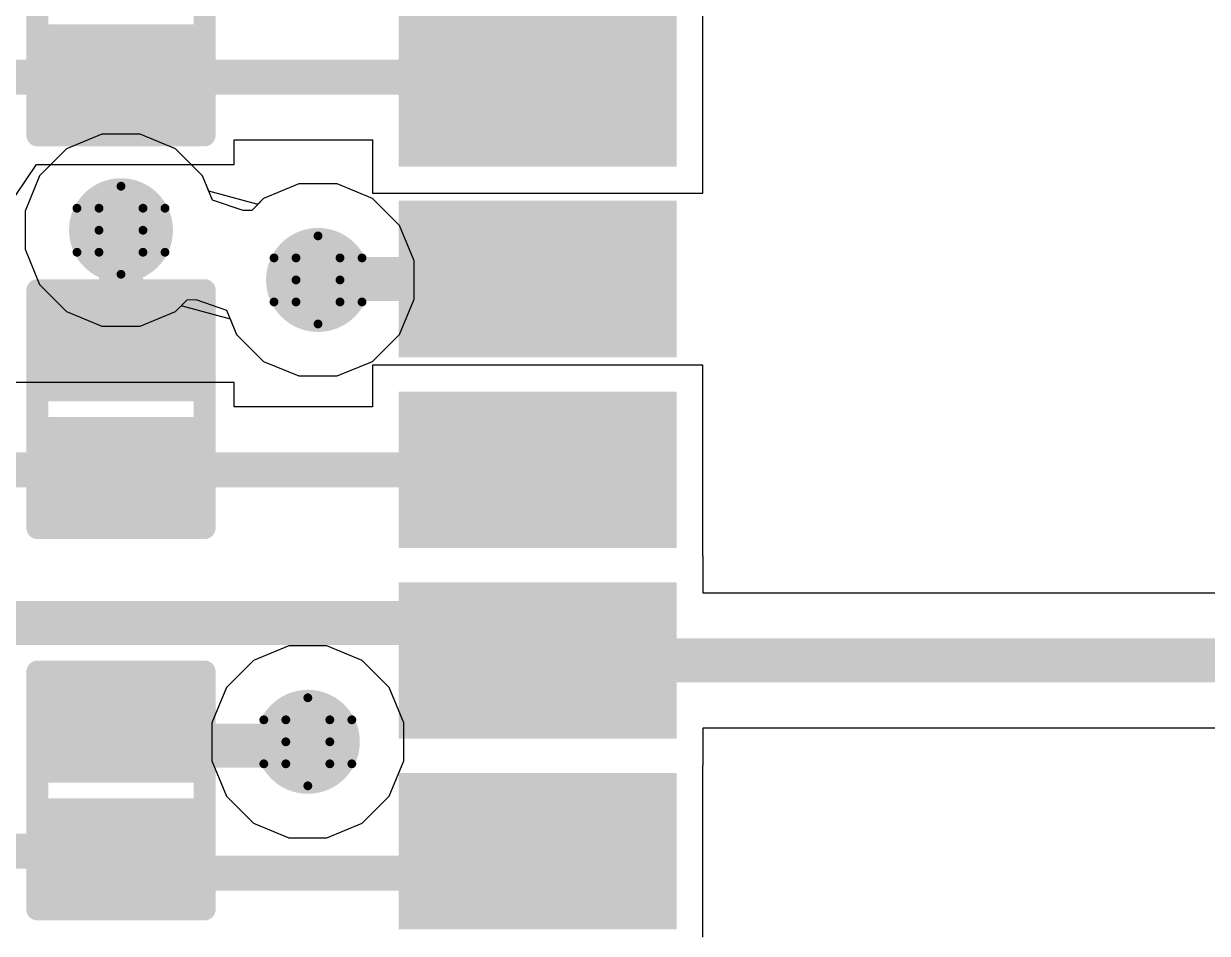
# Model space of a CAD drawing. Header units: inches. Extents: x 24 to 500, y 68 to 269.
# Drawn here: x 364.42 to 371.25, y 134.07 to 139.32 of the extents above; entities that cross this region are included whole.
import ezdxf

# ---------------------------------------------------------------- set-up
doc = ezdxf.new("R2010")
doc.units = ezdxf.units.IN
for name, color, linetype in [('Bottom Layer', 5, 'Continuous'), ('Drill Drawing', 1, 'Continuous'), ('Layer 1', 16, 'Continuous'), ('Layer 2', 76, 'Continuous'), ('Top Layer', 1, 'Continuous'), ('Top Overlay', 2, 'Continuous'), ('Top Paste', 8, 'Continuous'), ('Top Solder', 216, 'Continuous'), ('Via Holes', 16, 'Continuous')]:
    doc.layers.add(name, color=color, linetype=linetype)

# ---------------------------------------------------------------- blocks, each defined once
blk = doc.blocks.new('SOD_882_B__D___________28')
at = {"layer": 'Top Layer'}
for points in [[(-0.09998201999999995, -0.39998777), (-0.59998102, -0.39998777), (-0.59998102, 0.40001317), (-0.09998202000000002, 0.40001317)], [(0.5999987999999999, -0.39998777), (0.09999980000000003, -0.39998777), (0.09999979999999996, 0.40001317), (0.5999987999999999, 0.40001317)]]:
    blk.add_hatch(color=1, dxfattribs=at).paths.add_polyline_path(points)
at = {"layer": 'Top Paste'}
for points in [[(-0.09998201999999995, -0.39998777), (-0.59998102, -0.39998777), (-0.59998102, 0.40001317), (-0.09998202000000002, 0.40001317)], [(0.5999987999999999, -0.39998777), (0.09999980000000003, -0.39998777), (0.09999979999999996, 0.40001317), (0.5999987999999999, 0.40001317)]]:
    blk.add_hatch(color=8, dxfattribs=at).paths.add_polyline_path(points)
at = {"layer": 'Top Solder'}
for points in [[(-0.04498085999999992, -0.4549889299999999), (-0.6549821799999999, -0.4549889300000001), (-0.6549821800000001, 0.4550143299999999), (-0.04498086000000007, 0.45501433)], [(0.65499996, -0.4549889299999999), (0.04499864000000007, -0.4549889300000001), (0.04499863999999992, 0.4550143299999999), (0.6549999599999999, 0.45501433)]]:
    blk.add_hatch(color=216, dxfattribs=at).paths.add_polyline_path(points)
at = {"layer": 'Top Overlay'}
for points in [[(-0.6858177799999999, -0.4825872999999999, 0.127, 0.127, 0), (-0.6858177799999999, 0.4826127, 0.127, 0.127, 0)], [(0.68578476, 0.4826127, 0.127, 0.127, 0), (-0.6858177799999999, 0.4826127, 0.127, 0.127, 0)], [(0.68578476, -0.4825898399999999, 0.127, 0.127, 0), (0.68578476, 0.4826127, 0.127, 0.127, 0)], [(0.68578476, -0.4825898399999999, 0.127, 0.127, 0), (-0.6858177799999999, -0.4825872999999999, 0.127, 0.127, 0)]]:
    blk.add_lwpolyline(points, format="xyseb", dxfattribs=at)
for points in [[(-0.71756778, 0.4826127, 0.0635, 0.0635, 1), (-0.65406778, 0.4826127, 0.0635, 0.0635, 1)], [(-0.71756778, 0.4826127, 0.0635, 0.0635, 1), (-0.65406778, 0.4826127, 0.0635, 0.0635, 1)], [(0.6540347599999999, 0.4826127, 0.0635, 0.0635, 1), (0.7175347599999999, 0.4826127, 0.0635, 0.0635, 1)], [(0.6540347599999999, 0.4826127, 0.0635, 0.0635, 1), (0.7175347599999999, 0.4826127, 0.0635, 0.0635, 1)], [(-0.71756778, -0.4825872999999999, 0.0635, 0.0635, 1), (-0.65406778, -0.4825872999999999, 0.0635, 0.0635, 1)], [(-0.71756778, -0.4825872999999999, 0.0635, 0.0635, 1), (-0.65406778, -0.4825872999999999, 0.0635, 0.0635, 1)], [(0.6540347599999999, -0.4825898399999999, 0.0635, 0.0635, 1), (0.7175347599999999, -0.4825898399999999, 0.0635, 0.0635, 1)], [(0.6540347599999999, -0.4825898399999999, 0.0635, 0.0635, 1), (0.7175347599999999, -0.4825898399999999, 0.0635, 0.0635, 1)]]:
    blk.add_lwpolyline(points, format="xyseb", close=True, dxfattribs=at)
blk = doc.blocks.new('SOD_882_B__D___________29')
at = {"layer": 'Top Layer'}
for points in [[(-0.1000252, -0.40001317), (-0.6000242, -0.40001317), (-0.6000242, 0.39998777), (-0.1000252, 0.39998777)], [(0.6000013399999999, -0.40000809), (0.10000234, -0.40000809), (0.10000234, 0.39999285), (0.6000013399999999, 0.39999285)]]:
    blk.add_hatch(color=1, dxfattribs=at).paths.add_polyline_path(points)
at = {"layer": 'Top Paste'}
for points in [[(-0.1000252, -0.40001317), (-0.6000242, -0.40001317), (-0.6000242, 0.39998777), (-0.1000252, 0.39998777)], [(0.6000013399999999, -0.40000809), (0.10000234, -0.40000809), (0.10000234, 0.39999285), (0.6000013399999999, 0.39999285)]]:
    blk.add_hatch(color=8, dxfattribs=at).paths.add_polyline_path(points)
at = {"layer": 'Top Solder'}
for points in [[(-0.04502403999999992, -0.4550143299999999), (-0.6550253599999999, -0.45501433), (-0.65502536, 0.4549889299999999), (-0.04502404000000007, 0.4549889300000001)], [(0.6550025, -0.4550092499999999), (0.04500118000000007, -0.45500925), (0.04500117999999993, 0.4549940099999999), (0.6550024999999999, 0.4549940100000001)]]:
    blk.add_hatch(color=216, dxfattribs=at).paths.add_polyline_path(points)
at = {"layer": 'Top Overlay'}
for points in [[(-0.68581016, -0.48261016, 0.127, 0.127, 0), (-0.68580762, 0.48259238, 0.127, 0.127, 0)], [(0.6857898399999999, 0.4825898399999999, 0.127, 0.127, 0), (-0.68580762, 0.48259238, 0.127, 0.127, 0)], [(0.6857898399999999, -0.48261016, 0.127, 0.127, 0), (0.6857898399999999, 0.4825898399999999, 0.127, 0.127, 0)], [(0.6857898399999999, -0.48261016, 0.127, 0.127, 0), (-0.68581016, -0.48261016, 0.127, 0.127, 0)]]:
    blk.add_lwpolyline(points, format="xyseb", dxfattribs=at)
for points in [[(-0.7175576199999999, 0.48259238, 0.0635, 0.0635, 1), (-0.65405762, 0.48259238, 0.0635, 0.0635, 1)], [(-0.7175576199999999, 0.48259238, 0.0635, 0.0635, 1), (-0.65405762, 0.48259238, 0.0635, 0.0635, 1)], [(0.65403984, 0.4825898399999999, 0.0635, 0.0635, 1), (0.7175398399999999, 0.4825898399999999, 0.0635, 0.0635, 1)], [(0.65403984, 0.4825898399999999, 0.0635, 0.0635, 1), (0.7175398399999999, 0.4825898399999999, 0.0635, 0.0635, 1)], [(-0.7175601599999999, -0.48261016, 0.0635, 0.0635, 1), (-0.65406016, -0.48261016, 0.0635, 0.0635, 1)], [(-0.7175601599999999, -0.48261016, 0.0635, 0.0635, 1), (-0.65406016, -0.48261016, 0.0635, 0.0635, 1)], [(0.65403984, -0.48261016, 0.0635, 0.0635, 1), (0.7175398399999999, -0.48261016, 0.0635, 0.0635, 1)], [(0.65403984, -0.48261016, 0.0635, 0.0635, 1), (0.7175398399999999, -0.48261016, 0.0635, 0.0635, 1)]]:
    blk.add_lwpolyline(points, format="xyseb", close=True, dxfattribs=at)
blk = doc.blocks.new('SOD_882_B__D___________30')
at = {"layer": 'Top Layer'}
for points in [[(-0.09998963999999995, -0.39998777), (-0.59998864, -0.39998777), (-0.59998864, 0.40001317), (-0.09998964000000002, 0.40001317)], [(0.59998356, -0.39999031), (0.09998456000000003, -0.39999031), (0.09998455999999996, 0.40001063), (0.59998356, 0.40001063)]]:
    blk.add_hatch(color=1, dxfattribs=at).paths.add_polyline_path(points)
at = {"layer": 'Top Paste'}
for points in [[(-0.09998963999999995, -0.39998777), (-0.59998864, -0.39998777), (-0.59998864, 0.40001317), (-0.09998964000000002, 0.40001317)], [(0.59998356, -0.39999031), (0.09998456000000003, -0.39999031), (0.09998455999999996, 0.40001063), (0.59998356, 0.40001063)]]:
    blk.add_hatch(color=8, dxfattribs=at).paths.add_polyline_path(points)
at = {"layer": 'Top Solder'}
for points in [[(-0.04498847999999992, -0.4549889299999999), (-0.6549897999999998, -0.4549889300000001), (-0.6549898000000001, 0.4550143299999999), (-0.04498848000000007, 0.45501433)], [(0.65498472, -0.4549914699999999), (0.04498340000000007, -0.4549914700000001), (0.04498339999999992, 0.4550117899999999), (0.65498472, 0.45501179)]]:
    blk.add_hatch(color=216, dxfattribs=at).paths.add_polyline_path(points)
at = {"layer": 'Top Overlay'}
for points in [[(-0.68577714, -0.4825898399999999, 0.127, 0.127, 0), (-0.68577714, 0.4826127, 0.127, 0.127, 0)], [(0.68582286, 0.48261016, 0.127, 0.127, 0), (-0.68577714, 0.4826127, 0.127, 0.127, 0)], [(0.6858254, -0.4825898399999999, 0.127, 0.127, 0), (0.68582286, 0.48261016, 0.127, 0.127, 0)], [(0.6858254, -0.4825898399999999, 0.127, 0.127, 0), (-0.68577714, -0.4825898399999999, 0.127, 0.127, 0)]]:
    blk.add_lwpolyline(points, format="xyseb", dxfattribs=at)
for points in [[(-0.71752714, 0.4826127, 0.0635, 0.0635, 1), (-0.65402714, 0.4826127, 0.0635, 0.0635, 1)], [(-0.71752714, 0.4826127, 0.0635, 0.0635, 1), (-0.65402714, 0.4826127, 0.0635, 0.0635, 1)], [(0.65407286, 0.48261016, 0.0635, 0.0635, 1), (0.71757286, 0.48261016, 0.0635, 0.0635, 1)], [(0.65407286, 0.48261016, 0.0635, 0.0635, 1), (0.71757286, 0.48261016, 0.0635, 0.0635, 1)], [(-0.71752714, -0.4825898399999999, 0.0635, 0.0635, 1), (-0.65402714, -0.4825898399999999, 0.0635, 0.0635, 1)], [(-0.71752714, -0.4825898399999999, 0.0635, 0.0635, 1), (-0.65402714, -0.4825898399999999, 0.0635, 0.0635, 1)], [(0.6540754, -0.4825898399999999, 0.0635, 0.0635, 1), (0.7175753999999999, -0.4825898399999999, 0.0635, 0.0635, 1)], [(0.6540754, -0.4825898399999999, 0.0635, 0.0635, 1), (0.7175753999999999, -0.4825898399999999, 0.0635, 0.0635, 1)]]:
    blk.add_lwpolyline(points, format="xyseb", close=True, dxfattribs=at)
blk = doc.blocks.new('DM3BT_DSF_PEJS_178')
at = {"layer": 'Top Layer'}
for points in [[(-1.00001705, 6.749985229999999), (-1.00001705, 8.14998497), (-0.3000159099999999, 8.14998497), (-0.3000159100000001, 6.749985229999999)], [(0.1000061499999999, 6.749980149999999), (0.1000061500000001, 8.14997989), (0.8000072899999999, 8.14997989), (0.8000072899999999, 6.749980149999999)], [(1.19997855, 6.74998269), (1.19997855, 8.14998243), (1.89997969, 8.14998243), (1.89997969, 6.74998269)], [(2.30000175, 6.74998269), (2.30000175, 8.14998243), (3.00000289, 8.14998243), (3.00000289, 6.74998269)], [(3.40002495, 6.749985229999999), (3.40002495, 8.14998497), (4.100026089999999, 8.14998497), (4.100026089999999, 6.749985229999999)]]:
    blk.add_hatch(color=1, dxfattribs=at).paths.add_polyline_path(points)
at = {"layer": 'Top Paste'}
for points in [[(-1.00001705, 6.749985229999999), (-1.00001705, 8.14998497), (-0.3000159099999999, 8.14998497), (-0.3000159100000001, 6.749985229999999)], [(0.1000061499999999, 6.749980149999999), (0.1000061500000001, 8.14997989), (0.8000072899999999, 8.14997989), (0.8000072899999999, 6.749980149999999)], [(1.19997855, 6.74998269), (1.19997855, 8.14998243), (1.89997969, 8.14998243), (1.89997969, 6.74998269)], [(2.30000175, 6.74998269), (2.30000175, 8.14998243), (3.00000289, 8.14998243), (3.00000289, 6.74998269)], [(3.40002495, 6.749985229999999), (3.40002495, 8.14998497), (4.100026089999999, 8.14998497), (4.100026089999999, 6.749985229999999)]]:
    blk.add_hatch(color=8, dxfattribs=at).paths.add_polyline_path(points)
at = {"layer": 'Top Solder'}
for points in [[(-1.10161705, 6.64838523), (-1.10161705, 8.25158497), (-0.1984159099999999, 8.25158497), (-0.1984159100000001, 6.64838523)], [(-0.001593850000000074, 6.648380149999999), (-0.001593849999999926, 8.251579889999999), (0.9016072900000001, 8.251579889999999), (0.9016072900000001, 6.648380149999999)], [(1.09837855, 6.648382689999999), (1.09837855, 8.25158243), (2.00157969, 8.25158243), (2.00157969, 6.648382689999999)], [(2.19840175, 6.648382689999999), (2.19840175, 8.25158243), (3.10160289, 8.25158243), (3.10160289, 6.648382689999999)], [(3.29842495, 6.64838523), (3.29842495, 8.25158497), (4.20162609, 8.25158497), (4.20162609, 6.64838523)]]:
    blk.add_hatch(color=216, dxfattribs=at).paths.add_polyline_path(points)

msp = doc.modelspace()

# ---------------------------------------------------------------- hatches: boundary and pattern name
at = {"layer": 'Bottom Layer'}
h = msp.add_hatch(color=5, dxfattribs=at)
edge = h.paths.add_edge_path()
edge.add_arc((364.98119282, 138.12618806), 0.2999994, 0, 360)
h = msp.add_hatch(color=5, dxfattribs=at)
edge = h.paths.add_edge_path()
edge.add_arc((366.11848544, 137.83941952), 0.2999994, 0, 360)
h = msp.add_hatch(color=5, dxfattribs=at)
edge = h.paths.add_edge_path()
edge.add_arc((366.05963872, 135.1751932), 0.2999994, 0, 360)
at = {"layer": 'Layer 1'}
h = msp.add_hatch(color=16, dxfattribs=at)
edge = h.paths.add_edge_path()
edge.add_arc((364.98119282, 138.12618806), 0.2999994, 0, 360)
h = msp.add_hatch(color=16, dxfattribs=at)
edge = h.paths.add_edge_path()
edge.add_arc((366.11848544, 137.83941952), 0.2999994, 0, 360)
h = msp.add_hatch(color=16, dxfattribs=at)
edge = h.paths.add_edge_path()
edge.add_arc((366.05963872, 135.1751932), 0.2999994, 0, 360)
at = {"layer": 'Layer 2'}
h = msp.add_hatch(color=76, dxfattribs=at)
edge = h.paths.add_edge_path()
edge.add_arc((364.98119282, 138.12618806), 0.2999994, 0, 360)
h = msp.add_hatch(color=76, dxfattribs=at)
edge = h.paths.add_edge_path()
edge.add_arc((366.11848544, 137.83941952), 0.2999994, 0, 360)
h = msp.add_hatch(color=76, dxfattribs=at)
edge = h.paths.add_edge_path()
edge.add_arc((366.05963872, 135.1751932), 0.2999994, 0, 360)
at = {"layer": 'Top Layer'}
h = msp.add_hatch(color=1, dxfattribs=at)
edge = h.paths.add_edge_path()
edge.add_arc((364.98119282, 138.12618806), 0.2999994, 0, 360)
h = msp.add_hatch(color=1, dxfattribs=at)
edge = h.paths.add_edge_path()
edge.add_arc((366.11848544, 137.83941952), 0.2999994, 0, 360)
h = msp.add_hatch(color=1, dxfattribs=at)
edge = h.paths.add_edge_path()
edge.add_arc((366.05963872, 135.1751932), 0.2999994, 0, 360)
at = {"layer": 'Via Holes'}
h = msp.add_hatch(color=7, dxfattribs=at)
edge = h.paths.add_edge_path()
edge.add_arc((364.98119282, 138.12618806), 0.1499997, 0, 360)
h = msp.add_hatch(color=7, dxfattribs=at)
edge = h.paths.add_edge_path()
edge.add_arc((366.11848544, 137.83941952), 0.1499997, 0, 360)
h = msp.add_hatch(color=7, dxfattribs=at)
edge = h.paths.add_edge_path()
edge.add_arc((366.05963872, 135.1751932), 0.1499997, 0, 360)

# ---------------------------------------------------------------- linework, layer by layer
at = {"layer": 'Bottom Layer'}
for p, q in [((364.87099492, 138.68018746), (364.66737836, 138.59584676)), ((365.09139072, 138.68018746), (364.87099492, 138.68018746)), ((365.29500728, 138.59584676), (365.09139072, 138.68018746)), ((364.66737836, 138.59584676), (364.51153412, 138.44000252)), ((365.45085152, 138.44000252), (365.29500728, 138.59584676)), ((364.51153412, 138.44000252), (364.42719342, 138.23638596)), ((365.5087432, 138.30023648), (365.45085152, 138.44000252)), ((366.00828754, 138.39341892), (365.80467098, 138.30907822)), ((366.22868334, 138.39341892), (366.00828754, 138.39341892)), ((366.4322999, 138.30907822), (366.22868334, 138.39341892)), ((365.68604282, 138.23968034), (365.5087432, 138.30023648)), ((365.80467098, 138.30907822), (365.73637292, 138.24078016)), ((366.58814414, 138.15323398), (366.4322999, 138.30907822)), ((364.42719342, 138.23638596), (364.42719342, 138.01599016)), ((365.73637292, 138.24078016), (365.68604282, 138.23968034)), ((366.67248484, 137.94961742), (366.58814414, 138.15323398)), ((364.42719342, 138.01599016), (364.51153412, 137.8123736)), ((366.67248484, 137.72922162), (366.67248484, 137.94961742)), ((364.51153412, 137.8123736), (364.66737836, 137.65652936)), ((366.58814414, 137.52560506), (366.67248484, 137.72922162)), ((365.29500728, 137.65652936), (365.36330534, 137.72482742)), ((365.36330534, 137.72482742), (365.41363544, 137.72592724)), ((365.41363544, 137.72592724), (365.59093506, 137.6653711)), ((365.59093506, 137.6653711), (365.64882674, 137.52560506)), ((364.66737836, 137.65652936), (364.87099492, 137.57218866)), ((365.09139072, 137.57218866), (365.29500728, 137.65652936)), ((364.87099492, 137.57218866), (365.09139072, 137.57218866)), ((365.64882674, 137.52560506), (365.80467098, 137.36976082)), ((366.4322999, 137.36976082), (366.58814414, 137.52560506)), ((365.80467098, 137.36976082), (366.00828754, 137.28542012)), ((366.22868334, 137.28542012), (366.4322999, 137.36976082)), ((366.00828754, 137.28542012), (366.22868334, 137.28542012)), ((365.94944082, 135.7291926), (365.7458242599999, 135.6448519)), ((366.16983662, 135.7291926), (365.94944082, 135.7291926)), ((366.37345318, 135.6448519), (366.16983662, 135.7291926)), ((365.7458242599999, 135.6448519), (365.58998002, 135.48900766)), ((366.52929742, 135.48900766), (366.37345318, 135.6448519)), ((365.58998002, 135.48900766), (365.50563932, 135.2853911)), ((366.61363812, 135.2853911), (366.52929742, 135.48900766)), ((365.50563932, 135.2853911), (365.50563932, 135.0649953)), ((366.61363812, 135.0649953), (366.61363812, 135.2853911)), ((365.50563932, 135.0649953), (365.58998002, 134.86137874)), ((366.52929742, 134.86137874), (366.61363812, 135.0649953)), ((365.58998002, 134.86137874), (365.7458242599999, 134.7055345)), ((366.37345318, 134.7055345), (366.52929742, 134.86137874)), ((365.7458242599999, 134.7055345), (365.94944082, 134.6211938)), ((366.16983662, 134.6211938), (366.37345318, 134.7055345)), ((365.94944082, 134.6211938), (366.16983662, 134.6211938))]:
    msp.add_line(p, q, dxfattribs=at)
at = {"layer": 'Drill Drawing'}
for points in [[(364.85419282, 138.25318806, 0.0508, 0.0508, 0), (364.98119282, 138.38018806, 0.0508, 0.0508, 0)], [(364.98119282, 138.38018806, 0.0508, 0.0508, 0), (365.10819282, 138.25318806, 0.0508, 0.0508, 0)], [(364.72719282, 138.25318806, 0.0508, 0.0508, 0), (364.85419282, 138.12618806, 0.0508, 0.0508, 0)], [(364.72719282, 138.25318806, 0.0508, 0.0508, 0), (364.85419282, 138.25318806, 0.0508, 0.0508, 0)], [(365.10819282, 138.25318806, 0.0508, 0.0508, 0), (365.23519282, 138.25318806, 0.0508, 0.0508, 0)], [(365.10819282, 138.12618806, 0.0508, 0.0508, 0), (365.23519282, 138.25318806, 0.0508, 0.0508, 0)], [(364.72719282, 137.99918806, 0.0508, 0.0508, 0), (364.85419282, 138.12618806, 0.0508, 0.0508, 0)], [(365.10819282, 138.12618806, 0.0508, 0.0508, 0), (365.23519282, 137.99918806, 0.0508, 0.0508, 0)], [(365.99148544, 137.96641952, 0.0508, 0.0508, 0), (366.11848544, 138.09341952, 0.0508, 0.0508, 0)], [(366.11848544, 138.09341952, 0.0508, 0.0508, 0), (366.24548544, 137.96641952, 0.0508, 0.0508, 0)], [(364.72719282, 137.99918806, 0.0508, 0.0508, 0), (364.85419282, 137.99918806, 0.0508, 0.0508, 0)], [(364.85419282, 137.99918806, 0.0508, 0.0508, 0), (364.98119282, 137.87218806, 0.0508, 0.0508, 0)], [(364.98119282, 137.87218806, 0.0508, 0.0508, 0), (365.10819282, 137.99918806, 0.0508, 0.0508, 0)], [(365.10819282, 137.99918806, 0.0508, 0.0508, 0), (365.23519282, 137.99918806, 0.0508, 0.0508, 0)], [(365.86448544, 137.96641952, 0.0508, 0.0508, 0), (365.99148544, 137.83941952, 0.0508, 0.0508, 0)], [(365.86448544, 137.96641952, 0.0508, 0.0508, 0), (365.99148544, 137.96641952, 0.0508, 0.0508, 0)], [(366.24548544, 137.96641952, 0.0508, 0.0508, 0), (366.37248544, 137.96641952, 0.0508, 0.0508, 0)], [(366.24548544, 137.83941952, 0.0508, 0.0508, 0), (366.37248544, 137.96641952, 0.0508, 0.0508, 0)], [(365.86448544, 137.71241952, 0.0508, 0.0508, 0), (365.99148544, 137.83941952, 0.0508, 0.0508, 0)], [(366.24548544, 137.83941952, 0.0508, 0.0508, 0), (366.37248544, 137.71241952, 0.0508, 0.0508, 0)], [(365.86448544, 137.71241952, 0.0508, 0.0508, 0), (365.99148544, 137.71241952, 0.0508, 0.0508, 0)], [(365.99148544, 137.71241952, 0.0508, 0.0508, 0), (366.11848544, 137.58541952, 0.0508, 0.0508, 0)], [(366.11848544, 137.58541952, 0.0508, 0.0508, 0), (366.24548544, 137.71241952, 0.0508, 0.0508, 0)], [(366.24548544, 137.71241952, 0.0508, 0.0508, 0), (366.37248544, 137.71241952, 0.0508, 0.0508, 0)], [(365.93263872, 135.3021932, 0.0508, 0.0508, 0), (366.05963872, 135.4291932, 0.0508, 0.0508, 0)], [(366.05963872, 135.4291932, 0.0508, 0.0508, 0), (366.18663872, 135.3021932, 0.0508, 0.0508, 0)], [(365.80563872, 135.3021932, 0.0508, 0.0508, 0), (365.93263872, 135.1751932, 0.0508, 0.0508, 0)], [(365.80563872, 135.3021932, 0.0508, 0.0508, 0), (365.93263872, 135.3021932, 0.0508, 0.0508, 0)], [(366.18663872, 135.3021932, 0.0508, 0.0508, 0), (366.31363872, 135.3021932, 0.0508, 0.0508, 0)], [(366.18663872, 135.1751932, 0.0508, 0.0508, 0), (366.31363872, 135.3021932, 0.0508, 0.0508, 0)], [(365.80563872, 135.0481932, 0.0508, 0.0508, 0), (365.93263872, 135.1751932, 0.0508, 0.0508, 0)], [(366.18663872, 135.1751932, 0.0508, 0.0508, 0), (366.31363872, 135.0481932, 0.0508, 0.0508, 0)], [(365.80563872, 135.0481932, 0.0508, 0.0508, 0), (365.93263872, 135.0481932, 0.0508, 0.0508, 0)], [(365.93263872, 135.0481932, 0.0508, 0.0508, 0), (366.05963872, 134.9211932, 0.0508, 0.0508, 0)], [(366.05963872, 134.9211932, 0.0508, 0.0508, 0), (366.18663872, 135.0481932, 0.0508, 0.0508, 0)], [(366.18663872, 135.0481932, 0.0508, 0.0508, 0), (366.31363872, 135.0481932, 0.0508, 0.0508, 0)]]:
    msp.add_lwpolyline(points, format="xyseb", dxfattribs=at)
for points in [[(364.96849282, 138.38018806, 0.0254, 0.0254, 1), (364.99389282, 138.38018806, 0.0254, 0.0254, 1)], [(364.96849282, 138.38018806, 0.0254, 0.0254, 1), (364.99389282, 138.38018806, 0.0254, 0.0254, 1)], [(364.71449282, 138.25318806, 0.0254, 0.0254, 1), (364.73989282, 138.25318806, 0.0254, 0.0254, 1)], [(364.71449282, 138.25318806, 0.0254, 0.0254, 1), (364.73989282, 138.25318806, 0.0254, 0.0254, 1)], [(364.84149282, 138.25318806, 0.0254, 0.0254, 1), (364.86689282, 138.25318806, 0.0254, 0.0254, 1)], [(364.84149282, 138.25318806, 0.0254, 0.0254, 1), (364.86689282, 138.25318806, 0.0254, 0.0254, 1)], [(365.0954928199999, 138.25318806, 0.0254, 0.0254, 1), (365.12089282, 138.25318806, 0.0254, 0.0254, 1)], [(365.0954928199999, 138.25318806, 0.0254, 0.0254, 1), (365.12089282, 138.25318806, 0.0254, 0.0254, 1)], [(365.22249282, 138.25318806, 0.0254, 0.0254, 1), (365.2478928199999, 138.25318806, 0.0254, 0.0254, 1)], [(365.22249282, 138.25318806, 0.0254, 0.0254, 1), (365.2478928199999, 138.25318806, 0.0254, 0.0254, 1)], [(364.84149282, 138.12618806, 0.0254, 0.0254, 1), (364.86689282, 138.12618806, 0.0254, 0.0254, 1)], [(364.84149282, 138.12618806, 0.0254, 0.0254, 1), (364.86689282, 138.12618806, 0.0254, 0.0254, 1)], [(365.0954928199999, 138.12618806, 0.0254, 0.0254, 1), (365.12089282, 138.12618806, 0.0254, 0.0254, 1)], [(365.0954928199999, 138.12618806, 0.0254, 0.0254, 1), (365.12089282, 138.12618806, 0.0254, 0.0254, 1)], [(366.10578544, 138.09341952, 0.0254, 0.0254, 1), (366.13118544, 138.09341952, 0.0254, 0.0254, 1)], [(366.10578544, 138.09341952, 0.0254, 0.0254, 1), (366.13118544, 138.09341952, 0.0254, 0.0254, 1)], [(364.71449282, 137.99918806, 0.0254, 0.0254, 1), (364.73989282, 137.99918806, 0.0254, 0.0254, 1)], [(364.71449282, 137.99918806, 0.0254, 0.0254, 1), (364.73989282, 137.99918806, 0.0254, 0.0254, 1)], [(364.84149282, 137.99918806, 0.0254, 0.0254, 1), (364.86689282, 137.99918806, 0.0254, 0.0254, 1)], [(364.84149282, 137.99918806, 0.0254, 0.0254, 1), (364.86689282, 137.99918806, 0.0254, 0.0254, 1)], [(365.0954928199999, 137.99918806, 0.0254, 0.0254, 1), (365.12089282, 137.99918806, 0.0254, 0.0254, 1)], [(365.0954928199999, 137.99918806, 0.0254, 0.0254, 1), (365.12089282, 137.99918806, 0.0254, 0.0254, 1)], [(365.22249282, 137.99918806, 0.0254, 0.0254, 1), (365.2478928199999, 137.99918806, 0.0254, 0.0254, 1)], [(365.22249282, 137.99918806, 0.0254, 0.0254, 1), (365.2478928199999, 137.99918806, 0.0254, 0.0254, 1)], [(365.85178544, 137.96641952, 0.0254, 0.0254, 1), (365.8771854399999, 137.96641952, 0.0254, 0.0254, 1)], [(365.85178544, 137.96641952, 0.0254, 0.0254, 1), (365.8771854399999, 137.96641952, 0.0254, 0.0254, 1)], [(365.97878544, 137.96641952, 0.0254, 0.0254, 1), (366.00418544, 137.96641952, 0.0254, 0.0254, 1)], [(365.97878544, 137.96641952, 0.0254, 0.0254, 1), (366.00418544, 137.96641952, 0.0254, 0.0254, 1)], [(366.23278544, 137.96641952, 0.0254, 0.0254, 1), (366.25818544, 137.96641952, 0.0254, 0.0254, 1)], [(366.23278544, 137.96641952, 0.0254, 0.0254, 1), (366.25818544, 137.96641952, 0.0254, 0.0254, 1)], [(366.3597854399999, 137.96641952, 0.0254, 0.0254, 1), (366.38518544, 137.96641952, 0.0254, 0.0254, 1)], [(366.3597854399999, 137.96641952, 0.0254, 0.0254, 1), (366.38518544, 137.96641952, 0.0254, 0.0254, 1)], [(364.96849282, 137.87218806, 0.0254, 0.0254, 1), (364.99389282, 137.87218806, 0.0254, 0.0254, 1)], [(364.96849282, 137.87218806, 0.0254, 0.0254, 1), (364.99389282, 137.87218806, 0.0254, 0.0254, 1)], [(365.97878544, 137.83941952, 0.0254, 0.0254, 1), (366.00418544, 137.83941952, 0.0254, 0.0254, 1)], [(365.97878544, 137.83941952, 0.0254, 0.0254, 1), (366.00418544, 137.83941952, 0.0254, 0.0254, 1)], [(366.23278544, 137.83941952, 0.0254, 0.0254, 1), (366.25818544, 137.83941952, 0.0254, 0.0254, 1)], [(366.23278544, 137.83941952, 0.0254, 0.0254, 1), (366.25818544, 137.83941952, 0.0254, 0.0254, 1)], [(365.85178544, 137.71241952, 0.0254, 0.0254, 1), (365.8771854399999, 137.71241952, 0.0254, 0.0254, 1)], [(365.85178544, 137.71241952, 0.0254, 0.0254, 1), (365.8771854399999, 137.71241952, 0.0254, 0.0254, 1)], [(365.97878544, 137.71241952, 0.0254, 0.0254, 1), (366.00418544, 137.71241952, 0.0254, 0.0254, 1)], [(365.97878544, 137.71241952, 0.0254, 0.0254, 1), (366.00418544, 137.71241952, 0.0254, 0.0254, 1)], [(366.23278544, 137.71241952, 0.0254, 0.0254, 1), (366.25818544, 137.71241952, 0.0254, 0.0254, 1)], [(366.23278544, 137.71241952, 0.0254, 0.0254, 1), (366.25818544, 137.71241952, 0.0254, 0.0254, 1)], [(366.3597854399999, 137.71241952, 0.0254, 0.0254, 1), (366.38518544, 137.71241952, 0.0254, 0.0254, 1)], [(366.3597854399999, 137.71241952, 0.0254, 0.0254, 1), (366.38518544, 137.71241952, 0.0254, 0.0254, 1)], [(366.10578544, 137.58541952, 0.0254, 0.0254, 1), (366.13118544, 137.58541952, 0.0254, 0.0254, 1)], [(366.10578544, 137.58541952, 0.0254, 0.0254, 1), (366.13118544, 137.58541952, 0.0254, 0.0254, 1)], [(366.04693872, 135.4291932, 0.0254, 0.0254, 1), (366.07233872, 135.4291932, 0.0254, 0.0254, 1)], [(366.04693872, 135.4291932, 0.0254, 0.0254, 1), (366.07233872, 135.4291932, 0.0254, 0.0254, 1)], [(365.79293872, 135.3021932, 0.0254, 0.0254, 1), (365.81833872, 135.3021932, 0.0254, 0.0254, 1)], [(365.79293872, 135.3021932, 0.0254, 0.0254, 1), (365.81833872, 135.3021932, 0.0254, 0.0254, 1)], [(365.9199387199999, 135.3021932, 0.0254, 0.0254, 1), (365.9453387199999, 135.3021932, 0.0254, 0.0254, 1)], [(365.9199387199999, 135.3021932, 0.0254, 0.0254, 1), (365.9453387199999, 135.3021932, 0.0254, 0.0254, 1)], [(366.17393872, 135.3021932, 0.0254, 0.0254, 1), (366.19933872, 135.3021932, 0.0254, 0.0254, 1)], [(366.17393872, 135.3021932, 0.0254, 0.0254, 1), (366.19933872, 135.3021932, 0.0254, 0.0254, 1)], [(366.30093872, 135.3021932, 0.0254, 0.0254, 1), (366.32633872, 135.3021932, 0.0254, 0.0254, 1)], [(366.30093872, 135.3021932, 0.0254, 0.0254, 1), (366.32633872, 135.3021932, 0.0254, 0.0254, 1)], [(365.9199387199999, 135.1751932, 0.0254, 0.0254, 1), (365.9453387199999, 135.1751932, 0.0254, 0.0254, 1)], [(365.9199387199999, 135.1751932, 0.0254, 0.0254, 1), (365.9453387199999, 135.1751932, 0.0254, 0.0254, 1)], [(366.17393872, 135.1751932, 0.0254, 0.0254, 1), (366.19933872, 135.1751932, 0.0254, 0.0254, 1)], [(366.17393872, 135.1751932, 0.0254, 0.0254, 1), (366.19933872, 135.1751932, 0.0254, 0.0254, 1)], [(365.79293872, 135.0481932, 0.0254, 0.0254, 1), (365.81833872, 135.0481932, 0.0254, 0.0254, 1)], [(365.79293872, 135.0481932, 0.0254, 0.0254, 1), (365.81833872, 135.0481932, 0.0254, 0.0254, 1)], [(365.9199387199999, 135.0481932, 0.0254, 0.0254, 1), (365.9453387199999, 135.0481932, 0.0254, 0.0254, 1)], [(365.9199387199999, 135.0481932, 0.0254, 0.0254, 1), (365.9453387199999, 135.0481932, 0.0254, 0.0254, 1)], [(366.17393872, 135.0481932, 0.0254, 0.0254, 1), (366.19933872, 135.0481932, 0.0254, 0.0254, 1)], [(366.17393872, 135.0481932, 0.0254, 0.0254, 1), (366.19933872, 135.0481932, 0.0254, 0.0254, 1)], [(366.30093872, 135.0481932, 0.0254, 0.0254, 1), (366.32633872, 135.0481932, 0.0254, 0.0254, 1)], [(366.30093872, 135.0481932, 0.0254, 0.0254, 1), (366.32633872, 135.0481932, 0.0254, 0.0254, 1)], [(366.04693872, 134.9211932, 0.0254, 0.0254, 1), (366.07233872, 134.9211932, 0.0254, 0.0254, 1)], [(366.04693872, 134.9211932, 0.0254, 0.0254, 1), (366.07233872, 134.9211932, 0.0254, 0.0254, 1)]]:
    msp.add_lwpolyline(points, format="xyseb", close=True, dxfattribs=at)
at = {"layer": 'Layer 2'}
for p, q in [((364.87099492, 138.68018746), (364.66737836, 138.59584676)), ((365.09139072, 138.68018746), (364.87099492, 138.68018746)), ((365.29500728, 138.59584676), (365.09139072, 138.68018746)), ((364.66737836, 138.59584676), (364.51153412, 138.44000252)), ((365.45085152, 138.44000252), (365.29500728, 138.59584676)), ((364.51153412, 138.44000252), (364.42719342, 138.23638596)), ((365.48761802, 138.35123714), (365.45085152, 138.44000252)), ((365.76503682, 138.2755807), (365.48761802, 138.35123714)), ((366.00828754, 138.39341892), (365.80467098, 138.30907822)), ((366.22868334, 138.39341892), (366.00828754, 138.39341892)), ((366.4322999, 138.30907822), (366.22868334, 138.39341892)), ((365.77243584, 138.27684308), (365.76503682, 138.2755807)), ((365.80467098, 138.30907822), (365.77243584, 138.27684308)), ((366.58814414, 138.15323398), (366.4322999, 138.30907822)), ((364.42719342, 138.23638596), (364.42719342, 138.01599016)), ((366.67248484, 137.94961742), (366.58814414, 138.15323398)), ((364.42719342, 138.01599016), (364.51153412, 137.8123736)), ((366.67248484, 137.72922162), (366.67248484, 137.94961742)), ((364.51153412, 137.8123736), (364.66737836, 137.65652936)), ((366.58814414, 137.52560506), (366.67248484, 137.72922162)), ((365.29500728, 137.65652936), (365.32724242, 137.6887645)), ((365.32724242, 137.6887645), (365.33464144, 137.69002688)), ((365.33464144, 137.69002688), (365.61206024, 137.61437044)), ((364.66737836, 137.65652936), (364.87099492, 137.57218866)), ((365.09139072, 137.57218866), (365.29500728, 137.65652936)), ((365.61206024, 137.61437044), (365.64882674, 137.52560506)), ((364.87099492, 137.57218866), (365.09139072, 137.57218866)), ((365.64882674, 137.52560506), (365.80467098, 137.36976082)), ((366.4322999, 137.36976082), (366.58814414, 137.52560506)), ((365.80467098, 137.36976082), (366.00828754, 137.28542012)), ((366.22868334, 137.28542012), (366.4322999, 137.36976082)), ((366.00828754, 137.28542012), (366.22868334, 137.28542012)), ((365.94944082, 135.7291926), (365.7458242599999, 135.6448519)), ((366.16983662, 135.7291926), (365.94944082, 135.7291926)), ((366.37345318, 135.6448519), (366.16983662, 135.7291926)), ((365.7458242599999, 135.6448519), (365.58998002, 135.48900766)), ((366.52929742, 135.48900766), (366.37345318, 135.6448519)), ((365.58998002, 135.48900766), (365.50563932, 135.2853911)), ((366.61363812, 135.2853911), (366.52929742, 135.48900766)), ((365.50563932, 135.2853911), (365.50563932, 135.0649953)), ((366.61363812, 135.0649953), (366.61363812, 135.2853911)), ((365.50563932, 135.0649953), (365.58998002, 134.86137874)), ((366.52929742, 134.86137874), (366.61363812, 135.0649953)), ((365.58998002, 134.86137874), (365.7458242599999, 134.7055345)), ((366.37345318, 134.7055345), (366.52929742, 134.86137874)), ((365.7458242599999, 134.7055345), (365.94944082, 134.6211938)), ((366.16983662, 134.6211938), (366.37345318, 134.7055345)), ((365.94944082, 134.6211938), (366.16983662, 134.6211938))]:
    msp.add_line(p, q, dxfattribs=at)
at = {"layer": 'Top Layer'}
for p, q in [((368.34040886, 138.3402999), (368.34040886, 139.4402723)), ((365.63519202, 138.5052602), (365.63519202, 138.64669248)), ((365.63519202, 138.64669248), (366.43241166, 138.64669248)), ((366.43241166, 138.64669248), (366.43241166, 138.3402999)), ((364.37405154, 138.32745766), (364.49285496, 138.5052602)), ((364.49285496, 138.5052602), (365.63519202, 138.5052602)), ((366.43241166, 138.3402999), (368.34040886, 138.3402999)), ((368.3404114, 137.3482521), (366.4324142, 137.3482521)), ((366.4324142, 137.3482521), (366.4324142, 137.10682002)), ((368.3404114, 136.2482797), (368.3404114, 137.3482521)), ((365.6351844, 137.2482523), (364.32718854, 137.2482523)), ((365.6351844, 137.10682002), (365.6351844, 137.2482523)), ((366.4324142, 137.10682002), (365.6351844, 137.10682002)), ((368.34041394, 136.2482797), (368.3404114, 136.2482797)), ((368.34041394, 136.03274546), (368.34041394, 136.2482797)), ((376.24273494, 136.03274546), (368.34041394, 136.03274546)), ((368.34041394, 135.0402811), (368.34041394, 135.25581534)), ((368.34041394, 135.25581534), (376.2838804, 135.25581534)), ((368.34040886, 134.0482841), (368.34040886, 135.0402811)), ((368.34040886, 135.0402811), (368.34041394, 135.0402811))]:
    msp.add_line(p, q, dxfattribs=at)
for points in [[(363.24484628, 139.0092597, 0.2032, 0.2032, 0), (364.98119282, 139.0092597, 0.2032, 0.2032, 0)], [(364.98119282, 139.0092597, 0.2032, 0.2032, 0), (367.32144976, 139.0092597, 0.2032, 0.2032, 0)], [(367.32144976, 139.0092597, 0.2032, 0.2032, -0.4142135623730951), (367.38641026, 138.9442992, 0.2032, 0.2032, 0)], [(364.98119282, 137.44427934, 0.254, 0.254, 0), (364.98119282, 138.12618806, 0.254, 0.254, 0)], [(366.11848544, 137.844276, 0.254, 0.254, 0), (367.3864128, 137.844276, 0.254, 0.254, 0)], [(366.11848544, 137.83941952, 0.254, 0.254, 0), (366.11848544, 137.844276, 0.254, 0.254, 0)], [(364.98118012, 137.44427934, 0.254, 0.254, 0), (364.98119282, 137.44427934, 0.254, 0.254, 0)], [(363.85778892, 136.7442528, 0.2032, 0.2032, 0), (364.9811852, 136.7442528, 0.2032, 0.2032, 0)], [(364.9811852, 136.7442528, 0.2032, 0.2032, 0), (367.3864128, 136.7442528, 0.2032, 0.2032, 0)], [(363.91694806, 135.85964192, 0.254, 0.254, 0), (367.17105382, 135.85964192, 0.254, 0.254, 0)], [(367.17105382, 135.85964192, 0.254, 0.254, 0), (367.38641534, 135.6442804, 0.254, 0.254, 0)], [(367.38641534, 135.6442804, 0.254, 0.254, 0), (376.2838804, 135.6442804, 0.254, 0.254, 0)], [(364.98120298, 135.2442304, 0.254, 0.254, 0), (365.07329322, 135.15214016, 0.254, 0.254, 0)], [(365.07329322, 135.15214016, 0.254, 0.254, 0), (366.03658568, 135.15214016, 0.254, 0.254, 0)], [(366.03658568, 135.15214016, 0.254, 0.254, 0), (366.05963872, 135.1751932, 0.254, 0.254, 0)], [(363.85778892, 134.5442572, 0.2032, 0.2032, 0), (364.98120044, 134.5442572, 0.2032, 0.2032, 0)], [(364.98120044, 134.5442572, 0.2032, 0.2032, 0), (365.1083121999999, 134.41714544, 0.2032, 0.2032, 0)], [(367.2592984999999, 134.41714544, 0.2032, 0.2032, 0), (367.38641026, 134.5442572, 0.2032, 0.2032, 0)], [(365.1083121999999, 134.41714544, 0.2032, 0.2032, 0), (367.2592984999999, 134.41714544, 0.2032, 0.2032, 0)]]:
    msp.add_lwpolyline(points, format="xyseb", dxfattribs=at)
for points in [[(364.93039282, 139.0092597, 0.1016, 0.1016, 1), (365.03199282, 139.0092597, 0.1016, 0.1016, 1)], [(364.93039282, 139.0092597, 0.1016, 0.1016, 1), (365.03199282, 139.0092597, 0.1016, 0.1016, 1)], [(367.27064976, 139.0092597, 0.1016, 0.1016, 1), (367.37224976, 139.0092597, 0.1016, 0.1016, 1)], [(367.27064976, 139.0092597, 0.1016, 0.1016, 1), (367.37224976, 139.0092597, 0.1016, 0.1016, 1)], [(367.33561026, 138.9442992, 0.1016, 0.1016, 1), (367.43721026, 138.9442992, 0.1016, 0.1016, 1)], [(364.91769282, 138.12618806, 0.127, 0.127, 1), (365.04469282, 138.12618806, 0.127, 0.127, 1)], [(366.05498544, 137.844276, 0.127, 0.127, 1), (366.1819854399999, 137.844276, 0.127, 0.127, 1)], [(366.05498544, 137.844276, 0.127, 0.127, 1), (366.1819854399999, 137.844276, 0.127, 0.127, 1)], [(366.05498544, 137.83941952, 0.127, 0.127, 1), (366.1819854399999, 137.83941952, 0.127, 0.127, 1)], [(367.3229128, 137.844276, 0.127, 0.127, 1), (367.4499128, 137.844276, 0.127, 0.127, 1)], [(364.91768012, 137.44427934, 0.127, 0.127, 1), (365.04468012, 137.44427934, 0.127, 0.127, 1)], [(364.91769282, 137.44427934, 0.127, 0.127, 1), (365.04469282, 137.44427934, 0.127, 0.127, 1)], [(364.91769282, 137.44427934, 0.127, 0.127, 1), (365.04469282, 137.44427934, 0.127, 0.127, 1)], [(364.9303852, 136.7442528, 0.1016, 0.1016, 1), (365.0319852, 136.7442528, 0.1016, 0.1016, 1)], [(364.9303852, 136.7442528, 0.1016, 0.1016, 1), (365.0319852, 136.7442528, 0.1016, 0.1016, 1)], [(367.3356128, 136.7442528, 0.1016, 0.1016, 1), (367.4372128, 136.7442528, 0.1016, 0.1016, 1)], [(367.10755382, 135.85964192, 0.127, 0.127, 1), (367.23455382, 135.85964192, 0.127, 0.127, 1)], [(367.10755382, 135.85964192, 0.127, 0.127, 1), (367.23455382, 135.85964192, 0.127, 0.127, 1)], [(367.32291534, 135.6442804, 0.127, 0.127, 1), (367.44991534, 135.6442804, 0.127, 0.127, 1)], [(367.32291534, 135.6442804, 0.127, 0.127, 1), (367.44991534, 135.6442804, 0.127, 0.127, 1)], [(364.91770298, 135.2442304, 0.127, 0.127, 1), (365.04470298, 135.2442304, 0.127, 0.127, 1)], [(365.00979322, 135.15214016, 0.127, 0.127, 1), (365.13679322, 135.15214016, 0.127, 0.127, 1)], [(365.00979322, 135.15214016, 0.127, 0.127, 1), (365.13679322, 135.15214016, 0.127, 0.127, 1)], [(365.97308568, 135.15214016, 0.127, 0.127, 1), (366.1000856799999, 135.15214016, 0.127, 0.127, 1)], [(365.97308568, 135.15214016, 0.127, 0.127, 1), (366.1000856799999, 135.15214016, 0.127, 0.127, 1)], [(365.99613872, 135.1751932, 0.127, 0.127, 1), (366.12313872, 135.1751932, 0.127, 0.127, 1)], [(364.93040044, 134.5442572, 0.1016, 0.1016, 1), (365.03200044, 134.5442572, 0.1016, 0.1016, 1)], [(364.93040044, 134.5442572, 0.1016, 0.1016, 1), (365.03200044, 134.5442572, 0.1016, 0.1016, 1)], [(367.33561026, 134.5442572, 0.1016, 0.1016, 1), (367.43721026, 134.5442572, 0.1016, 0.1016, 1)], [(365.0575122, 134.41714544, 0.1016, 0.1016, 1), (365.1591122, 134.41714544, 0.1016, 0.1016, 1)], [(365.0575122, 134.41714544, 0.1016, 0.1016, 1), (365.1591122, 134.41714544, 0.1016, 0.1016, 1)], [(367.2084985, 134.41714544, 0.1016, 0.1016, 1), (367.3100985, 134.41714544, 0.1016, 0.1016, 1)], [(367.2084985, 134.41714544, 0.1016, 0.1016, 1), (367.3100985, 134.41714544, 0.1016, 0.1016, 1)]]:
    msp.add_lwpolyline(points, format="xyseb", close=True, dxfattribs=at)

# ---------------------------------------------------------------- block references
for name, p, rotation in [('DM3BT_DSF_PEJS_178', (374.83639536, 135.19427368), 90), ('SOD_882_B__D___________28', (364.98118012, 139.359259), 270), ('SOD_882_B__D___________29', (364.98119282, 137.09425464), 270), ('SOD_882_B__D___________30', (364.98119028, 134.89424126), 270)]:
    msp.add_blockref(name, p, dxfattribs=dict(rotation=rotation))

doc.saveas('drawing.dxf')
